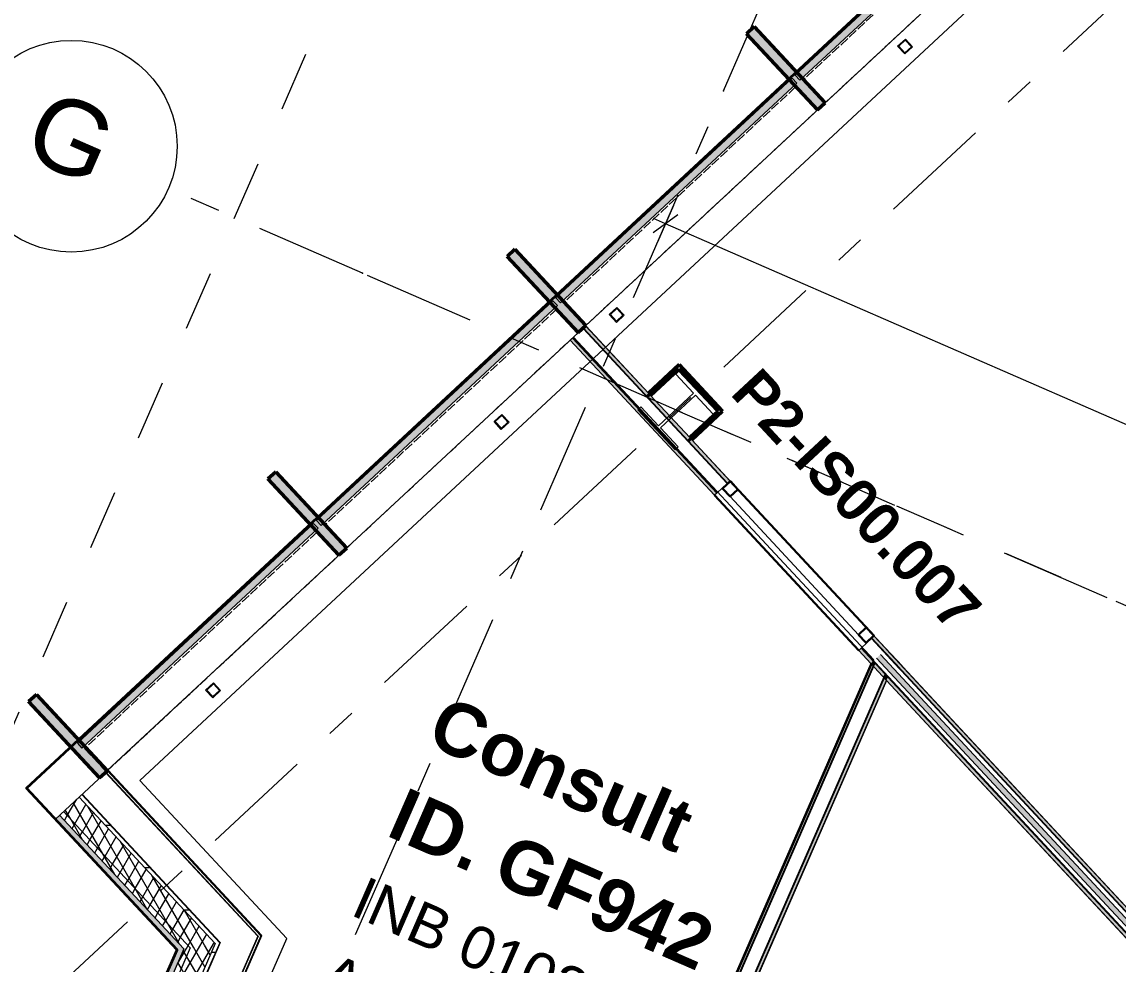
# Model space of a CAD drawing. Header units: millimetres. Extents: x -99530 to 90294, y -97212 to 56397.
# Drawn here: x -18259 to -13085, y -18056 to -13608 of the extents above; entities that cross this region are included whole.
import ezdxf
from ezdxf.enums import TextEntityAlignment as Align

# ---------------------------------------------------------------- set-up
doc = ezdxf.new("R2010")
doc.units = ezdxf.units.MM
doc.header["$MEASUREMENT"] = 0
for name, pattern in [('Dashed', [564.444447, 282.222223, -282.222223]), ('Double Dashed', [1093.611073, 529.166651, -211.666656, 141.111112, -211.666656]), ('Hidden Line', [55, 45, -10])]:
    doc.linetypes.add(name, pattern=pattern)
for name, color, linetype in [('A-25-M_Wall_Int', 7, 'Continuous'), ('A-95-MC_Marker_Section_P2.Marker', 7, 'Continuous'), ('COLUMN.IFC Import', 7, 'Continuous'), ('New_A-05-M_Gross_Int_Pooled_Spaces', 7, 'Continuous'), ('New_A-15-MG_Structural_Grid_Phase_2', 7, 'Continuous'), ('New_A-20-M_Floor_Slab', 7, 'Continuous'), ('New_A-20-M_Hard_Landscape', 7, 'Continuous'), ('New_A-25-M_Curtain_Wall', 7, 'Continuous'), ('New_A-25-M_Wall_Ext', 7, 'Continuous'), ('New_A-25-M_Wall_Int', 7, 'Continuous'), ('New_A-35-M_FFE-Zone', 7, 'Continuous'), ('New_A-95-D_Dim_Grid.Dim', 7, 'Continuous'), ('New_ArchiCAD Doors', 7, 'Continuous'), ('New_ArchiCAD Window Markers', 7, 'Continuous'), ('New_ArchiCAD Windows', 7, 'Continuous')]:
    doc.layers.add(name, color=color, linetype=linetype)
for name, color, linetype, lineweight, true_color in [('A-25-M_Wall_Int_Pen_No__107', 7, 'Continuous', 15, 0xa6a6a6), ('A-25-M_Wall_Int_Pen_No__27', 7, 'Continuous', 50, 0x2a2a2a), ('New_A-05-M_Gross_Int_Pooled_Spaces_Pen_No__74', 7, 'Continuous', 20, 0x606060), ('New_A-15-MG_Structural_Grid_Phase_2_Pen_No__222', 7, 'Continuous', 13, 0x65af33), ('New_A-20-M_Hard_Landscape_Pen_No__53', 7, 'Continuous', 35, 0x444444), ('New_A-25-M_Curtain_Wall_Pen_No__144', 7, 'Continuous', 0, 0xc8c8c8), ('New_A-25-M_Curtain_Wall_Pen_No__165', 7, 'Continuous', 0, 0x006060), ('New_A-25-M_Curtain_Wall_Pen_No__27', 7, 'Continuous', 50, 0x2a2a2a), ('New_A-25-M_Wall_Ext_Pen_No__107', 7, 'Continuous', 15, 0xa6a6a6), ('New_A-25-M_Wall_Int_Pen_No__107', 7, 'Continuous', 15, 0xa6a6a6), ('New_A-35-M_FFE-Zone_Pen_No__74', 7, 'Continuous', 20, 0x606060), ('New_A-95-P_Drawing_Pen_No__241', 7, 'Continuous', 13, 0xc30c20), ('New_ArchiCAD Windows_Pen_No__23', 7, 'Continuous', 30, 0x2a2a2a), ('New_ArchiCAD Windows_Pen_No__43', 7, 'Continuous', 30, 0x444444)]:
    doc.layers.add(name, color=color, linetype=linetype, lineweight=lineweight, true_color=true_color)
for name, color, linetype, lineweight in [('A-95-MC_Marker_Section_P2.Marker_Pen_No__1', 7, 'Continuous', 13), ('COLUMN.IFC Import_Pen_No__2', 8, 'Continuous', 15), ('New_A-20-M_Floor_Slab_Pen_No__89', 8, 'Continuous', 20), ('New_A-25-M_Curtain_Wall_Pen_No__1', 7, 'Continuous', 13), ('New_A-25-M_Curtain_Wall_Pen_No__87', 8, 'Continuous', 20), ('New_A-25-M_Wall_Ext_Pen_No__1', 7, 'Continuous', 13), ('New_A-25-M_Wall_Int_Pen_No__1', 7, 'Continuous', 13), ('New_A-95-D_Dim_Grid.Dim_Pen_No__4', 7, 'Continuous', 20), ('New_ArchiCAD Doors_Pen_No__1', 7, 'Continuous', 13), ('New_ArchiCAD Window Markers_Pen_No__7', 7, 'Continuous', 35), ('New_ArchiCAD Windows_Pen_No__1', 7, 'Continuous', 13), ('New_ArchiCAD Windows_Pen_No__83', 8, 'Continuous', 20), ('New_ArchiCAD Zone Stamps_Pen_No__9', 7, 'Continuous', 13)]:
    doc.layers.add(name, color=color, linetype=linetype, lineweight=lineweight)
doc.styles.add('GENERATED_STYLE_1', font='')
doc.styles.add('GENERATED_STYLE_3', font='')
doc.styles.add('GENERATED_STYLE_4', font='')
doc.styles.get('GENERATED_STYLE_1').set_extended_font_data('Arial', bold=True)
doc.styles.get('GENERATED_STYLE_3').set_extended_font_data('Arial')
doc.styles.get('GENERATED_STYLE_4').set_extended_font_data('Swis721 BT')
doc.dimstyles.new('GENERATED_STYLE__2', dxfattribs={"dimtxt": 300, "dimasz": 95, "dimexe": 0.18, "dimexo": 0, "dimgap": 0.09, "dimtad": 1, "dimdec": 0, "dimzin": 0, "dimdsep": 46, "dimtxsty": 'GENERATED_STYLE_4', "dimblk": 'ARROWHEAD_2', "dimblk1": 'ARROWHEAD_2', "dimblk2": 'ARROWHEAD_2', "dimcen": 0.09, "dimclrd": 7, "dimclre": 7, "dimclrt": 7, "dimadec": 0, "dimazin": 0, "dimtfac": 1, "dimtdec": 4, "dimtmove": 0, "dimatfit": 3, "dimfxl": 1, "dimtolj": 1, "dimtzin": 0, "dimarcsym": 0})
pattern_1 = [(60, (0, 0), (-43.30127, 25), []), (120, (0, 0), (43.30127, 25), [])]
pattern_2 = [(0, (0, 0), (0, 200), [])]

# ---------------------------------------------------------------- blocks, each defined once
blk = doc.blocks.new('Consult_INB 0102_37_1', base_point=(-15993.1, -18097.6))
at = {"layer": 'New_A-35-M_FFE-Zone_Pen_No__74', "linetype": 'Continuous'}
for p, q in [((-15655.5, -15096.4), (-17856.4, -17142.7)), ((-14238.5, -16620.4), (-15655.5, -15096.4)), ((-15360.5, -19193.6), (-14238.5, -16620.4)), ((-17856.4, -17142.7), (-17132, -17923.6)), ((-17132, -17923.6), (-17314.3, -18341.7)), ((-17314.3, -18341.7), (-15360.5, -19193.6))]:
    blk.add_line(p, q, dxfattribs=at)
at = {"layer": 'New_ArchiCAD Zone Stamps_Pen_No__9'}
for tag, height, style, p in [('ROOM_NAME', 250, 'GENERATED_STYLE_1', (-16258.7, -16785.3)), ('zoneNameLine2', 250, 'GENERATED_STYLE_1', (-16447.1, -17217.5)), ('ROOM_NUMBER', 200, 'GENERATED_STYLE_3', (-16635.5, -17638.2)), ('measuredAreaCode', 200, 'GENERATED_STYLE_3', (-16792.6, -17998.3)), ('DUMMY_649', 200, 'GENERATED_STYLE_3', (-16485.2, -18132.3)), ('DUMMY_650', 200, 'GENERATED_STYLE_3', (-16135.6, -18284.7)), ('DUMMY_651', 133.3, 'GENERATED_STYLE_3', (-15856.4, -18391.3))]:
    blk.add_attdef(tag, text='', height=height, rotation=336.4404, dxfattribs=dict(at, style=style)).set_placement(p, align=Align.TOP_LEFT)
blk = doc.blocks.new('Pooled School Office_INB 0103_38_1', base_point=(-10644.5, -16459))
at = {"layer": 'New_A-05-M_Gross_Int_Pooled_Spaces_Pen_No__74', "linetype": 'Continuous'}
for p, q in [((-11124.1, -10877.2), (-15598.3, -15042.3)), ((-15598.3, -15042.3), (-15302, -15360.9)), ((-15302, -15360.9), (-15157.1, -15226)), ((-15157.1, -15226), (-14952, -15446.4)), ((-14952, -15446.4), (-15097.1, -15581.3)), ((-15097.1, -15581.3), (-14141.4, -16609.3)), ((-14141.4, -16609.3), (-12616.6, -18249.2)), ((-14178.2, -16717.5), (-15358.3, -19423.1)), ((-12689.6, -18317.2), (-14178.2, -16717.5))]:
    blk.add_line(p, q, dxfattribs=at)
at = {"layer": 'New_ArchiCAD Zone Stamps_Pen_No__9'}
for tag, height, style, p in [('ROOM_NAME', 250, 'GENERATED_STYLE_1', (-11765.5, -14773.7)), ('zoneNameLine2', 250, 'GENERATED_STYLE_1', (-11954, -15205.8)), ('ROOM_NUMBER', 200, 'GENERATED_STYLE_3', (-12142.4, -15626.6)), ('measuredAreaCode', 200, 'GENERATED_STYLE_3', (-12299.4, -15986.7)), ('DUMMY_649', 200, 'GENERATED_STYLE_3', (-11992, -16120.7)), ('DUMMY_650', 200, 'GENERATED_STYLE_3', (-11502.7, -16334.1)), ('DUMMY_651', 133.3, 'GENERATED_STYLE_3', (-11223.4, -16440.6))]:
    blk.add_attdef(tag, text='', height=height, rotation=336.4404, dxfattribs=dict(at, style=style)).set_placement(p, align=Align.TOP_LEFT)
blk = doc.blocks.new('Mesh_16_1', base_point=(-51572.4, -58963.6))
at = {"layer": 'New_A-20-M_Hard_Landscape_Pen_No__53', "linetype": 'Continuous', "flags": 128}
blk.add_lwpolyline([(-51572.4, -58963.6), (-45265.6, -58639.2, -0.034108), (-45057.8, -52905.3, -0.178607), (-35070.6, -32917.1), (-26069.7, -24531.6), (-21312.9, -26583.1), (-17526.8, -17988.7), (-18237.4, -17225), (-11233, -10707), (-10987.3, -10971), (402.2, -373.3), (-97.6, -155.4), (17121.8, 15868.6), (10987.7, 18539.3), (-39258.7, -28204.1, 0.179729), (-51322.3, -52208.8, 0.048754)], format="xyb", close=True, dxfattribs=at)
blk = doc.blocks.new('Slab_56_1', base_point=(-44734.1, -52924.7))
at = {"layer": 'New_A-20-M_Floor_Slab_Pen_No__89', "linetype": 'Continuous', "flags": 128}
blk.add_lwpolyline([(-44734.1, -52924.7), (-44734.3, -52924.7, -0.179811), (-34721.5, -33027.7), (-34721.9, -33027.2), (-25959.6, -24873.2), (-20981.6, -27043.9), (-17009.6, -17934.7), (-17703.3, -17189.1), (-11222.9, -11158.5), (-10852.6, -11556.4), (-2918.7, -4173.2), (921.4, -599.8), (3259.5, -1619.3), (2636.4, -2195.9), (2144.4, -3324.3), (-4596.3, -18782.9), (-10337.1, -31948.3), (-13252, -30677.2), (-20095.3, -46371.2, -0.415568), (-30017.2, -50195.9), (-38342, -69287.7, -0.234037), (-41521.4, -64901.1, -0.022084), (-42146.9, -60901.4), (-44895.7, -59706.6, -0.043731)], format="xyb", close=True, dxfattribs=at)
blk = doc.blocks.new('Curtain Wall_19_1')
at = {"layer": 'New_A-25-M_Curtain_Wall_Pen_No__144', "linetype": 'Continuous'}
for points in [[(-14839, -13663.7), (-14503.9, -14023.8), (-14467.3, -13989.8), (-14802.4, -13629.6)], [(-15968.6, -14714.8), (-15633.4, -15075), (-15596.8, -15040.9), (-15932, -14680.7)], [(-17098.2, -15766), (-16763, -16126.1), (-16726.4, -16092.1), (-17061.6, -15731.9)], [(-18227.7, -16817.1), (-17892.6, -17177.3), (-17856, -17143.2), (-18191.1, -16783.1)]]:
    blk.add_hatch(color=256, dxfattribs=at).paths.add_polyline_path(points)
at = {"layer": 'New_A-25-M_Curtain_Wall_Pen_No__165', "linetype": 'Continuous', "lineweight": 0, "true_color": 0x001818}
for points in [[(-13494.1, -12821.9), (-14609, -13859.4), (-14587.2, -13882.9), (-13472.3, -12845.3)], [(-14623.7, -13873.1), (-15738.6, -14910.6), (-15716.8, -14934), (-14601.9, -13896.5)], [(-15753.2, -14924.2), (-16868.2, -15961.7), (-16846.4, -15985.2), (-15731.4, -14947.6)], [(-16882.8, -15975.4), (-17997.7, -17012.9), (-17975.9, -17036.3), (-16861, -15998.8)]]:
    blk.add_hatch(color=168, dxfattribs=at).paths.add_polyline_path(points)
at = {"layer": 'New_A-25-M_Curtain_Wall_Pen_No__1', "linetype": 'Continuous'}
for p, q in [((-13494.1, -12821.9), (-14609, -13859.4)), ((-14587.2, -13882.9), (-13472.3, -12845.3)), ((-14609, -13859.4), (-14587.2, -13882.9)), ((-14623.7, -13873.1), (-15738.6, -14910.6)), ((-15716.8, -14934), (-14601.9, -13896.5)), ((-14601.9, -13896.5), (-14623.7, -13873.1)), ((-15753.2, -14924.2), (-16868.2, -15961.7)), ((-16846.4, -15985.2), (-15731.4, -14947.6)), ((-15731.4, -14947.6), (-15753.2, -14924.2)), ((-15738.6, -14910.6), (-15716.8, -14934)), ((-16882.8, -15975.4), (-17997.7, -17012.9)), ((-16861, -15998.8), (-16882.8, -15975.4)), ((-16868.2, -15961.7), (-16846.4, -15985.2)), ((-17975.9, -17036.3), (-16861, -15998.8)), ((-17997.7, -17012.9), (-17975.9, -17036.3))]:
    blk.add_line(p, q, dxfattribs=at)
at = {"layer": 'New_A-25-M_Curtain_Wall_Pen_No__27', "linetype": 'Continuous'}
for p, q in [((-14802.4, -13629.6), (-14839, -13663.7)), ((-14467.3, -13989.8), (-14802.4, -13629.6)), ((-14839, -13663.7), (-14503.9, -14023.8)), ((-14503.9, -14023.8), (-14467.3, -13989.8)), ((-15932, -14680.7), (-15968.6, -14714.8)), ((-15596.8, -15040.9), (-15932, -14680.7)), ((-15968.6, -14714.8), (-15633.4, -15075)), ((-15633.4, -15075), (-15596.8, -15040.9)), ((-17061.6, -15731.9), (-17098.2, -15766)), ((-17098.2, -15766), (-16763, -16126.1)), ((-16726.4, -16092.1), (-17061.6, -15731.9)), ((-16763, -16126.1), (-16726.4, -16092.1)), ((-18191.1, -16783.1), (-18227.7, -16817.1)), ((-17856, -17143.2), (-18191.1, -16783.1)), ((-18227.7, -16817.1), (-17892.6, -17177.3)), ((-17892.6, -17177.3), (-17856, -17143.2))]:
    blk.add_line(p, q, dxfattribs=at)
blk = doc.blocks.new('Wall_129_1', base_point=(-17526.2, -17989.4))
at = {"layer": 'New_A-25-M_Wall_Ext_Pen_No__107', "linetype": 'Continuous', "lineweight": 0, "true_color": 0x535353}
for points in [[(-17865.5, -17152.1), (-17146.6, -17924.6), (-17144.3, -17924.2), (-17864, -17150.7)], [(-17976.8, -17255.6), (-17325.8, -17955.2), (-17323.4, -17954.8), (-17975.3, -17254.3)]]:
    blk.add_hatch(color=251, dxfattribs=at).paths.add_polyline_path(points)
at = {"layer": 'New_A-25-M_Wall_Ext_Pen_No__107', "linetype": 'Continuous'}
h = blk.add_hatch(dxfattribs=at)
h.set_pattern_fill('Plaster_0001', color=256, style=0, pattern_type=2)
h.set_pattern_definition([(312.9404, (0, 0), (126.797, 117.9938), [0, -100]), (312.9404, (97.46, 22.4), (126.797, 117.9938), [0, -100])])
h.paths.add_polyline_path([(-17864, -17150.7), (-17144.3, -17924.2), (-17126.6, -17921.1), (-17853, -17140.5)])
h = blk.add_hatch(dxfattribs=at)
h.set_pattern_fill('Batt_Insulation_0001', color=256, style=0, pattern_type=2)
h.set_pattern_definition(pattern_1)
h.paths.add_polyline_path([(-18063.1, -17336), (-17464.9, -17978.9), (-17347, -17958.8), (-17989.9, -17267.9)])
h = blk.add_hatch(dxfattribs=at)
h.set_pattern_fill('Plywood_0001', color=256, style=0, pattern_type=2)
h.set_pattern_definition(pattern_2)
h.paths.add_polyline_path([(-17989.9, -17267.9), (-17347, -17958.8), (-17325.8, -17955.2), (-17976.8, -17255.6)])
blk.add_hatch(color=256, dxfattribs=at).paths.add_polyline_path([(-18101.2, -17371.4), (-17526.2, -17989.4), (-17494.4, -17983.9), (-18081.4, -17353)])
h = blk.add_hatch(dxfattribs=at)
h.set_pattern_fill('Batt_Insulation_0001', color=256, style=0, pattern_type=2)
h.set_pattern_definition(pattern_1)
h.paths.add_polyline_path([(-18081.4, -17353), (-17494.4, -17983.9), (-17464.9, -17978.9), (-18063.1, -17336)])
at = {"layer": 'New_A-25-M_Wall_Ext_Pen_No__1', "linetype": 'Continuous'}
for p, q in [((-17865.5, -17152.1), (-17146.6, -17924.6)), ((-17864, -17150.7), (-17144.3, -17924.2)), ((-17989.9, -17267.9), (-17347, -17958.8)), ((-17976.8, -17255.6), (-17325.8, -17955.2)), ((-17975.3, -17254.3), (-17323.4, -17954.8)), ((-18081.4, -17353), (-17494.4, -17983.9)), ((-18063.1, -17336), (-17464.9, -17978.9))]:
    blk.add_line(p, q, dxfattribs=at)
at = {"layer": 'New_A-25-M_Wall_Ext_Pen_No__1', "linetype": 'Continuous', "flags": 128}
for points in [[(-17853, -17140.5), (-18101.2, -17371.4)], [(-17126.6, -17921.1), (-17853, -17140.5)], [(-18101.2, -17371.4), (-17526.2, -17989.4)]]:
    blk.add_lwpolyline(points, dxfattribs=at)
blk = doc.blocks.new('Wall_237_1', base_point=(-13373.5, -12971.9))
at = {"layer": 'New_A-25-M_Curtain_Wall_Pen_No__87', "linetype": 'Hidden Line', "flags": 128}
for points in [[(-13475.6, -12862.1), (-14569.5, -13880)], [(-13373.5, -12971.9), (-13475.6, -12862.1)], [(-14467.3, -13989.8), (-13373.5, -12971.9)], [(-14569.5, -13880), (-14467.3, -13989.8)]]:
    blk.add_lwpolyline(points, dxfattribs=at)
blk = doc.blocks.new('Wall_238_1', base_point=(-14504.8, -14024.7))
at = {"layer": 'New_A-25-M_Curtain_Wall_Pen_No__87', "linetype": 'Hidden Line', "flags": 128}
for points in [[(-14607, -13914.9), (-15696.1, -14928.4)], [(-14504.8, -14024.7), (-14607, -13914.9)], [(-15594, -15038.3), (-14504.8, -14024.7)], [(-15696.1, -14928.4), (-15594, -15038.3)]]:
    blk.add_lwpolyline(points, dxfattribs=at)
blk = doc.blocks.new('Wall_239_1', base_point=(-15630.6, -15072.3))
at = {"layer": 'New_A-25-M_Curtain_Wall_Pen_No__87', "linetype": 'Hidden Line', "flags": 128}
for points in [[(-15732.7, -14962.5), (-16828.6, -15982.3)], [(-15630.6, -15072.3), (-15732.7, -14962.5)], [(-16726.4, -16092.1), (-15630.6, -15072.3)], [(-16828.6, -15982.3), (-16726.4, -16092.1)]]:
    blk.add_lwpolyline(points, dxfattribs=at)
blk = doc.blocks.new('Wall_240_1', base_point=(-16763, -16126.2))
at = {"layer": 'New_A-25-M_Curtain_Wall_Pen_No__87', "linetype": 'Hidden Line', "flags": 128}
for points in [[(-16865.2, -16016.3), (-17963.3, -17038.2)], [(-16763, -16126.2), (-16865.2, -16016.3)], [(-17861.1, -17148), (-16763, -16126.2)], [(-17963.3, -17038.2), (-17861.1, -17148)]]:
    blk.add_lwpolyline(points, dxfattribs=at)
blk = doc.blocks.new('Wall_241_1', base_point=(-17526.2, -17989.4))
at = {"layer": 'New_A-25-M_Wall_Ext_Pen_No__107', "linetype": 'Continuous'}
h = blk.add_hatch(dxfattribs=at)
h.set_pattern_fill('Plywood_0001', color=256, style=0, pattern_type=2)
h.set_pattern_definition(pattern_2)
h.paths.add_polyline_path([(-17347, -17958.8), (-17829.6, -19065.5), (-17813.1, -19072.7), (-17325.8, -17955.2)])
at = {"layer": 'New_A-25-M_Wall_Ext_Pen_No__107', "linetype": 'Continuous', "lineweight": 0, "true_color": 0x535353}
for points in [[(-17325.8, -17955.2), (-17813.1, -19072.7), (-17811.3, -19073.5), (-17323.4, -17954.8)], [(-17357.2, -18412.4), (-17144.3, -17924.2), (-17146.6, -17924.6), (-17359, -18411.6)]]:
    blk.add_hatch(color=251, dxfattribs=at).paths.add_polyline_path(points)
at = {"layer": 'New_A-25-M_Wall_Ext_Pen_No__107', "linetype": 'Continuous'}
h = blk.add_hatch(dxfattribs=at)
h.set_pattern_fill('Plaster_0001', color=256, style=0, pattern_type=2)
h.set_pattern_definition([(246.4404, (0, 0), (-158.7675, 69.2305), [0, -100]), (246.4404, (59.4, -80.45), (-158.7675, 69.2305), [0, -100])])
h.paths.add_polyline_path([(-17310.7, -18343.3), (-17126.6, -17921.1), (-17144.3, -17924.2), (-17324.4, -18337.3)])
blk.add_hatch(color=256, dxfattribs=at).paths.add_polyline_path([(-17526.2, -17989.4), (-17968.9, -19004.7), (-17944.2, -19015.5), (-17494.4, -17983.9)])
h = blk.add_hatch(dxfattribs=at)
h.set_pattern_fill('Batt_Insulation_0001', color=256, style=0, pattern_type=2)
h.set_pattern_definition(pattern_1)
h.paths.add_polyline_path([(-17494.4, -17983.9), (-17944.2, -19015.5), (-17921.3, -19025.5), (-17464.9, -17978.9)])
h = blk.add_hatch(dxfattribs=at)
h.set_pattern_fill('Batt_Insulation_0001', color=256, style=0, pattern_type=2)
h.set_pattern_definition(pattern_1)
h.paths.add_polyline_path([(-17464.9, -17978.9), (-17921.3, -19025.5), (-17829.6, -19065.5), (-17347, -17958.8)])
at = {"layer": 'New_A-25-M_Wall_Ext_Pen_No__1', "linetype": 'Continuous'}
for p, q in [((-17325.8, -17955.2), (-17813.1, -19072.7)), ((-17323.4, -17954.8), (-17811.3, -19073.5)), ((-17146.6, -17924.6), (-17359, -18411.6)), ((-17144.3, -17924.2), (-17324.4, -18337.3)), ((-17494.4, -17983.9), (-17944.2, -19015.5)), ((-17464.9, -17978.9), (-17921.3, -19025.5)), ((-17347, -17958.8), (-17829.6, -19065.5))]:
    blk.add_line(p, q, dxfattribs=at)
at = {"layer": 'New_A-25-M_Wall_Ext_Pen_No__1', "linetype": 'Continuous', "flags": 128}
for points in [[(-17310.7, -18343.3), (-17126.6, -17921.1)], [(-17526.2, -17989.4), (-17968.9, -19004.7)]]:
    blk.add_lwpolyline(points, dxfattribs=at)
blk = doc.blocks.new('*X817')
at = {"layer": 'New_A-25-M_Wall_Int_Pen_No__107', "linetype": 'Continuous'}
blk.add_hatch(color=256, dxfattribs=at).paths.add_polyline_path([(-11766.7, -19219.1), (-11827.3, -19154), (-11845.6, -19171), (-11802.1, -19217.8)])
blk = doc.blocks.new('*X818')
at = {"layer": 'New_A-25-M_Wall_Int_Pen_No__107', "linetype": 'Continuous'}
blk.add_hatch(color=256, dxfattribs=at).paths.add_polyline_path([(-12644.4, -18275.1), (-14206.9, -16594.5), (-14225.3, -16611.6), (-12662.7, -18292.1)])
blk = doc.blocks.new('Simple Door Opening_21')
at = {"layer": 'New_ArchiCAD Doors_Pen_No__1', "linetype": 'Continuous'}
for p, q in [((-600, 100), (-600, 85)), ((-600, 85), (-600, 82)), ((-600, 82), (-600, 62)), ((-600, 62), (-600, 37)), ((600, 100), (600, 85)), ((600, 85), (600, 82)), ((600, 82), (600, 62)), ((600, 62), (600, 37)), ((-600, 37), (-600, 18)), ((-600, 18), (-600, 15)), ((-600, 15), (-600, 0)), ((600, 37), (600, 18)), ((600, 18), (600, 15)), ((600, 15), (600, 0))]:
    blk.add_line(p, q, dxfattribs=at)
blk = doc.blocks.new('Wall_258_1', base_point=(-11786.3, -19289.1))
at = {"layer": 'New_A-25-M_Wall_Int_Pen_No__107', "linetype": 'Continuous', "lineweight": 0, "true_color": 0x535353}
for points in [[(-12627.6, -18259.5), (-14190.1, -16578.9), (-14192.3, -16580.9), (-12629.8, -18261.5)], [(-14233.4, -16630.7), (-14239.2, -16624.5), (-14241.4, -16626.5), (-14234.7, -16633.7)], [(-14241.2, -16648.7), (-14239, -16651.1), (-14232.4, -16636.1), (-14234.7, -16633.7)], [(-14234.7, -16633.7), (-14232.4, -16636.1), (-14231.1, -16633.1), (-14233.4, -16630.7)], [(-14232.4, -16636.1), (-12678.8, -18307.1), (-12676.6, -18305.1), (-14231.1, -16633.1)], [(-14191.5, -16702.2), (-14189.2, -16704.6), (-14182.7, -16689.6), (-14184.9, -16687.3)], [(-11736.3, -19218.1), (-11810.5, -19138.3), (-11812.7, -19140.3), (-11738.5, -19220.2)], [(-11831, -19214.6), (-11859.5, -19183.9), (-11861.7, -19186), (-11833.2, -19216.7)], [(-11831, -19214.6), (-11833.2, -19216.7), (-11828.9, -19216.8)], [(-11736.3, -19218.1), (-11738.5, -19220.2), (-11734.2, -19220.3)]]:
    blk.add_hatch(color=251, dxfattribs=at).paths.add_polyline_path(points)
at = {"layer": 'New_A-25-M_Wall_Int_Pen_No__107', "linetype": 'Continuous'}
for points in [[(-12616.6, -18249.2), (-14179.1, -16568.7), (-14190.1, -16578.9), (-12627.6, -18259.5)], [(-14252.3, -16636.8), (-14241.2, -16648.7), (-14234.7, -16633.7), (-14241.4, -16626.5)], [(-14189.2, -16704.6), (-14178.1, -16716.6), (-14171.5, -16701.6), (-14182.7, -16689.6)], [(-14178.1, -16716.6), (-12689.8, -18317.3), (-12678.8, -18307.1), (-14171.5, -16701.6)], [(-11723.2, -19210.1), (-11799.5, -19128.1), (-11810.5, -19138.3), (-11734.2, -19220.3)], [(-11861.7, -19186), (-11872.7, -19196.2), (-11854.4, -19215.9), (-11843.4, -19205.7)], [(-11854.4, -19215.9), (-11833.2, -19216.7), (-11843.4, -19205.7)], [(-11723.2, -19210.1), (-11734.2, -19220.3), (-11713, -19221.1)]]:
    blk.add_hatch(color=256, dxfattribs=at).paths.add_polyline_path(points)
at = {"layer": 'New_A-25-M_Wall_Int_Pen_No__1', "linetype": 'Continuous'}
for p, q in [((-12644.4, -18275.1), (-14206.9, -16594.5)), ((-12629.8, -18261.5), (-14192.3, -16580.9)), ((-12627.6, -18259.5), (-14190.1, -16578.9)), ((-14234.7, -16633.7), (-14241.4, -16626.5)), ((-14234.7, -16633.7), (-14241.2, -16648.7)), ((-14233.4, -16630.7), (-14239.2, -16624.5)), ((-14239, -16651.1), (-14232.4, -16636.1)), ((-14231.1, -16633.1), (-14233.4, -16630.7)), ((-14184.9, -16687.3), (-14232.4, -16636.1)), ((-12676.6, -18305.1), (-14231.1, -16633.1)), ((-12662.7, -18292.1), (-14225.3, -16611.6)), ((-14191.5, -16702.2), (-14184.9, -16687.3)), ((-14189.2, -16704.6), (-14182.7, -16689.6)), ((-14171.5, -16701.6), (-14182.7, -16689.6)), ((-12678.8, -18307.1), (-14171.5, -16701.6)), ((-11738.5, -19220.2), (-11812.7, -19140.3)), ((-11736.3, -19218.1), (-11810.5, -19138.3)), ((-11843.4, -19205.7), (-11861.7, -19186)), ((-11831, -19214.6), (-11859.5, -19183.9)), ((-11815, -19203.9), (-11845.6, -19171)), ((-11766.7, -19219.1), (-11827.3, -19154)), ((-11833.2, -19216.7), (-11843.4, -19205.7)), ((-11828.9, -19216.8), (-11831, -19214.6)), ((-11802.1, -19217.8), (-11815, -19203.9)), ((-11734.2, -19220.3), (-11736.3, -19218.1))]:
    blk.add_line(p, q, dxfattribs=at)
at = {"layer": 'New_A-25-M_Wall_Int_Pen_No__1', "linetype": 'Continuous', "flags": 128}
for points in [[(-12616.6, -18249.2), (-14179.1, -16568.7)], [(-14178.1, -16716.6), (-12689.8, -18317.3)], [(-11723.2, -19210.1), (-11799.5, -19128.1)], [(-11872.7, -19196.2), (-11854.4, -19215.9)], [(-11713, -19221.1), (-11723.2, -19210.1)]]:
    blk.add_lwpolyline(points, dxfattribs=at)
at = {"layer": 'New_A-25-M_Wall_Int', "color": 250, "lineweight": 50, "true_color": 0x2a2a2a}
for name in ['*X818', '*X817']:
    blk.add_blockref(name, (0, 0), dxfattribs=at)
at = {"layer": 'New_ArchiCAD Doors', "color": 251, "linetype": 'Continuous', "lineweight": 20, "true_color": 0x606060, "zscale": 1000, "rotation": 312.9151525063467}
blk.add_blockref('Simple Door Opening_21', (-12281.3, -18756.7), dxfattribs=at)
blk = doc.blocks.new('Horizontal Multi-Sash Window 19')
at = {"layer": 'New_ArchiCAD Windows_Pen_No__1', "linetype": 'Continuous'}
for p, q in [((-500, -32), (-500, 0)), ((500, -32), (500, 0)), ((-500, -35), (-500, -32)), ((-500, -50), (-500, -35)), ((500, -35), (500, -32)), ((500, -50), (500, -35))]:
    blk.add_line(p, q, dxfattribs=at)
at = {"layer": 'New_ArchiCAD Windows_Pen_No__23', "linetype": 'Continuous'}
for p, q in [((-500, 50), (500, 50)), ((-500, -50), (500, -50))]:
    blk.add_line(p, q, dxfattribs=at)
at = {"layer": 'New_ArchiCAD Windows_Pen_No__43', "linetype": 'Continuous'}
for p, q in [((-500, 0), (-495, 0)), ((-495, 0), (-445, 0)), ((-445, 0), (-445, -50)), ((445, -50), (445, 0)), ((445, 0), (495, 0)), ((495, 0), (500, 0)), ((-495, -50), (-500, -50)), ((-445, -50), (-495, -50)), ((495, -50), (445, -50)), ((500, -50), (495, -50))]:
    blk.add_line(p, q, dxfattribs=at)
at = {"layer": 'New_ArchiCAD Windows_Pen_No__83', "linetype": 'Continuous'}
for p, q in [((-495, -50), (-495, 0)), ((-445, 0), (445, 0)), ((495, -50), (495, 0)), ((445, -50), (-445, -50))]:
    blk.add_line(p, q, dxfattribs=at)
blk = doc.blocks.new('W Marker 19')
at = {"layer": 'New_ArchiCAD Window Markers_Pen_No__7', "style": 'GENERATED_STYLE_1'}
blk.add_attdef('AC_WIDO_ID', text='', height=200, rotation=180, dxfattribs=at).set_placement((755.5, -207.1), align=Align.BOTTOM_LEFT)
blk = doc.blocks.new('Wall_304_1', base_point=(-14178.1, -16716.6))
at = {"layer": 'A-25-M_Wall_Int_Pen_No__107', "linetype": 'Continuous'}
for points in [[(-15313, -15371.1), (-15302.8, -15382.1), (-15291.8, -15371.9), (-15302, -15360.9)], [(-15118.3, -15580.6), (-15108.1, -15591.6), (-15097.1, -15581.3), (-15107.3, -15570.4)]]:
    blk.add_hatch(color=256, dxfattribs=at).paths.add_polyline_path(points)
at = {"layer": 'New_A-25-M_Wall_Int_Pen_No__107', "linetype": 'Continuous', "lineweight": 0, "true_color": 0x535353}
for points in [[(-15608.4, -15053.4), (-15610.6, -15055.5), (-14930.3, -15787.2), (-14928.1, -15785.1)], [(-15657.5, -15099), (-15659.7, -15101.1), (-14979.4, -15832.8), (-14977.2, -15830.7)], [(-14249.4, -16519.5), (-14118, -16660.8), (-14115.8, -16658.7), (-14247.2, -16517.5)], [(-14298.5, -16565.1), (-14167.1, -16706.4), (-14164.9, -16704.4), (-14296.3, -16563.1)]]:
    blk.add_hatch(color=251, dxfattribs=at).paths.add_polyline_path(points)
at = {"layer": 'New_A-25-M_Wall_Int_Pen_No__107', "linetype": 'Continuous'}
for points in [[(-15302, -15360.9), (-15597.4, -15043.2), (-15608.4, -15053.4), (-15313, -15371.1)], [(-15670.7, -15111.3), (-14990.4, -15843), (-14979.4, -15832.8), (-15659.7, -15101.1)], [(-15302.8, -15382.1), (-15118.3, -15580.6), (-15107.3, -15570.4), (-15291.8, -15371.9)], [(-15108.1, -15591.6), (-14928.1, -15785.1), (-14917.1, -15774.9), (-15097.1, -15581.3)], [(-14247.2, -16517.5), (-14115.8, -16658.7), (-14104.8, -16648.5), (-14236.2, -16507.3)], [(-14298.5, -16565.1), (-14309.4, -16575.4), (-14178.1, -16716.6), (-14167.1, -16706.4)]]:
    blk.add_hatch(color=256, dxfattribs=at).paths.add_polyline_path(points)
at = {"layer": 'New_A-25-M_Wall_Int_Pen_No__1', "linetype": 'Continuous'}
for p, q in [((-14930.3, -15787.2), (-15610.6, -15055.5)), ((-14928.1, -15785.1), (-15608.4, -15053.4)), ((-14979.4, -15832.8), (-15659.7, -15101.1)), ((-14977.2, -15830.7), (-15657.5, -15099)), ((-14917.1, -15774.9), (-14928.1, -15785.1)), ((-14979.4, -15832.8), (-14990.4, -15843)), ((-14977.2, -15830.7), (-14979.4, -15832.8)), ((-14953.7, -15808.9), (-14977.2, -15830.7)), ((-14930.3, -15787.2), (-14953.7, -15808.9)), ((-14928.1, -15785.1), (-14930.3, -15787.2)), ((-14272.8, -16541.3), (-14296.3, -16563.1)), ((-14249.4, -16519.5), (-14272.8, -16541.3)), ((-14247.2, -16517.5), (-14249.4, -16519.5)), ((-14118, -16660.8), (-14249.4, -16519.5)), ((-14236.2, -16507.3), (-14247.2, -16517.5)), ((-14115.8, -16658.7), (-14247.2, -16517.5)), ((-14298.5, -16565.1), (-14309.4, -16575.4)), ((-14296.3, -16563.1), (-14298.5, -16565.1)), ((-14167.1, -16706.4), (-14298.5, -16565.1)), ((-14164.9, -16704.4), (-14296.3, -16563.1))]:
    blk.add_line(p, q, dxfattribs=at)
at = {"layer": 'New_A-25-M_Wall_Int_Pen_No__1', "linetype": 'Continuous', "flags": 128}
for points in [[(-15597.4, -15043.2), (-15670.7, -15111.3)], [(-15302, -15360.9), (-15597.4, -15043.2)], [(-15670.7, -15111.3), (-14990.4, -15843)], [(-15107.3, -15570.4), (-15291.8, -15371.9)], [(-14917.1, -15774.9), (-15097.1, -15581.3)], [(-14104.8, -16648.5), (-14236.2, -16507.3)], [(-14309.4, -16575.4), (-14178.1, -16716.6)]]:
    blk.add_lwpolyline(points, dxfattribs=at)
at = {"layer": 'New_ArchiCAD Window Markers'}
ref = blk.add_blockref('W Marker 19', (-14649.9, -16209.2), dxfattribs=dict(at, rotation=132.9151525063468))
ref.add_attrib('AC_WIDO_ID', 'P2-IS00.007', dxfattribs={"layer": 'New_ArchiCAD Window Markers_Pen_No__7', "color": 7, "height": 200, "rotation": 312.9152, "style": 'GENERATED_STYLE_1'}).set_placement((-14965, -15405.4), align=Align.BOTTOM_LEFT)
at = {"layer": 'New_ArchiCAD Windows', "color": 251, "linetype": 'Continuous', "lineweight": 20, "true_color": 0x606060, "xscale": -1, "zscale": 1000, "rotation": 132.9151525063468}
blk.add_blockref('Horizontal Multi-Sash Window 19', (-14613.3, -16175.1), dxfattribs=at)
blk = doc.blocks.new('Wall_305_1', base_point=(-15274.5, -19231.1))
at = {"layer": 'New_A-25-M_Wall_Int_Pen_No__107', "linetype": 'Continuous'}
for points in [[(-14252.3, -16636.8), (-15366.2, -19191.1), (-15352.4, -19197.1), (-14241.2, -16648.7)], [(-14189.2, -16704.6), (-15288.3, -19225.1), (-15274.5, -19231.1), (-14178.1, -16716.6)]]:
    blk.add_hatch(color=256, dxfattribs=at).paths.add_polyline_path(points)
at = {"layer": 'New_A-25-M_Wall_Int_Pen_No__107', "linetype": 'Continuous', "lineweight": 0, "true_color": 0x535353}
for points in [[(-14241.2, -16648.7), (-15352.4, -19197.1), (-15349.7, -19198.3), (-14239, -16651.1)], [(-14191.5, -16702.2), (-15291, -19223.9), (-15288.3, -19225.1), (-14189.2, -16704.6)]]:
    blk.add_hatch(color=251, dxfattribs=at).paths.add_polyline_path(points)
at = {"layer": 'New_A-25-M_Wall_Int_Pen_No__1', "linetype": 'Continuous'}
for p, q in [((-14241.2, -16648.7), (-15352.4, -19197.1)), ((-14239, -16651.1), (-15349.7, -19198.3)), ((-14191.5, -16702.2), (-15291, -19223.9)), ((-14189.2, -16704.6), (-15288.3, -19225.1))]:
    blk.add_line(p, q, dxfattribs=at)
at = {"layer": 'New_A-25-M_Wall_Int_Pen_No__1', "linetype": 'Continuous', "flags": 128}
for points in [[(-14252.3, -16636.8), (-15366.2, -19191.1)], [(-15274.5, -19231.1), (-14178.1, -16716.6)], [(-15331.4, -19206.3), (-15308.4, -19216.3)]]:
    blk.add_lwpolyline(points, dxfattribs=at)
blk = doc.blocks.new('Wall_387_1', base_point=(-15157.1, -15226))
at = {"layer": 'A-25-M_Wall_Int_Pen_No__107', "linetype": 'Continuous'}
blk.add_hatch(color=256, dxfattribs=at).paths.add_polyline_path([(-15157.1, -15226), (-15302, -15360.9), (-15291.8, -15371.9), (-15157.8, -15247.2)])
at = {"layer": 'A-25-M_Wall_Int_Pen_No__27', "linetype": 'Continuous', "flags": 128}
for points in [[(-15157.1, -15226), (-15302, -15360.9)], [(-15291.8, -15371.9), (-15157.8, -15247.2)]]:
    blk.add_lwpolyline(points, dxfattribs=at)
blk = doc.blocks.new('Wall_388_1', base_point=(-14952, -15446.4))
at = {"layer": 'A-25-M_Wall_Int_Pen_No__107', "linetype": 'Continuous'}
blk.add_hatch(color=256, dxfattribs=at).paths.add_polyline_path([(-14952, -15446.4), (-15157.1, -15226), (-15157.8, -15247.2), (-14973.2, -15445.6)])
at = {"layer": 'A-25-M_Wall_Int_Pen_No__27', "linetype": 'Continuous', "flags": 128}
for points in [[(-15157.8, -15247.2), (-14973.2, -15445.6)], [(-14952, -15446.4), (-15157.1, -15226)]]:
    blk.add_lwpolyline(points, dxfattribs=at)
blk = doc.blocks.new('Wall_389_1', base_point=(-15170.3, -15649.5))
at = {"layer": 'A-25-M_Wall_Int_Pen_No__107', "linetype": 'Continuous'}
blk.add_hatch(color=256, dxfattribs=at).paths.add_polyline_path([(-15097.1, -15581.3), (-14952, -15446.4), (-14973.2, -15445.6), (-15107.3, -15570.4)])
at = {"layer": 'A-25-M_Wall_Int_Pen_No__27', "linetype": 'Continuous', "flags": 128}
for points in [[(-14973.2, -15445.6), (-15107.3, -15570.4)], [(-15097.1, -15581.3), (-14952, -15446.4)]]:
    blk.add_lwpolyline(points, dxfattribs=at)
blk = doc.blocks.new('Standard grid marker_23')
at = {"layer": 'New_A-15-MG_Structural_Grid_Phase_2_Pen_No__222', "linetype": 'Double Dashed'}
blk.add_line((2642.7, 0), (48997.9, 0), dxfattribs=at)
at = {"layer": 'New_A-15-MG_Structural_Grid_Phase_2_Pen_No__222', "style": 'GENERATED_STYLE_4'}
blk.add_attdef('AC_MarkerText_1', text='', height=350, rotation=113.5, dxfattribs=at).set_placement((-500, -1294.1), align=Align.MIDDLE_CENTER)
blk = doc.blocks.new('Discrete Accessory 53')
at = {"layer": 'COLUMN.IFC Import_Pen_No__2', "linetype": 'Continuous'}
for p, q in [((-25, 25), (25, 25)), ((-25, -25), (-25, 25)), ((-21, 21), (-21, -21)), ((21, 21), (-21, 21)), ((21, -21), (21, 21)), ((25, 25), (25, -25)), ((25, -25), (-25, -25)), ((-21, -21), (21, -21))]:
    blk.add_line(p, q, dxfattribs=at)
blk = doc.blocks.new('Discrete Accessory 54')
at = {"layer": 'COLUMN.IFC Import_Pen_No__2', "linetype": 'Continuous'}
for p, q in [((-25, 25), (25, 25)), ((-25, -25), (-25, 25)), ((-21, 21), (-21, -21)), ((21, 21), (-21, 21)), ((21, -21), (21, 21)), ((25, 25), (25, -25)), ((25, -25), (-25, -25)), ((-21, -21), (21, -21))]:
    blk.add_line(p, q, dxfattribs=at)
blk = doc.blocks.new('Discrete Accessory 58')
at = {"layer": 'COLUMN.IFC Import_Pen_No__2', "linetype": 'Continuous'}
for p, q in [((-25, 25), (25, 25)), ((-25, -25), (-25, 25)), ((-21, 21), (-21, -21)), ((21, 21), (-21, 21)), ((21, -21), (21, 21)), ((25, 25), (25, -25)), ((25, -25), (-25, -25)), ((-21, -21), (21, -21))]:
    blk.add_line(p, q, dxfattribs=at)
blk = doc.blocks.new('Discrete Accessory 59')
at = {"layer": 'COLUMN.IFC Import_Pen_No__2', "linetype": 'Continuous'}
for p, q in [((-25, 25), (25, 25)), ((-25, -25), (-25, 25)), ((-21, 21), (-21, -21)), ((21, 21), (-21, 21)), ((21, -21), (21, 21)), ((25, 25), (25, -25)), ((25, -25), (-25, -25)), ((-21, -21), (21, -21))]:
    blk.add_line(p, q, dxfattribs=at)
blk = doc.blocks.new('Column 179')
at = {"layer": 'COLUMN.IFC Import_Pen_No__2', "linetype": 'Continuous'}
for p, q in [((-129.4, 133.35), (129.4, 133.35)), ((-129.4, 112.85), (-129.4, 133.35)), ((-6.4, 112.85), (-129.4, 112.85)), ((-6.4, -112.85), (-6.4, 112.85)), ((6.4, 112.85), (6.4, -112.85)), ((129.4, 112.85), (6.4, 112.85)), ((129.4, 133.35), (129.4, 112.85)), ((-129.4, -112.85), (-6.4, -112.85)), ((-129.4, -133.35), (-129.4, -112.85)), ((129.4, -133.35), (-129.4, -133.35)), ((6.4, -112.85), (129.4, -112.85)), ((129.4, -112.85), (129.4, -133.35))]:
    blk.add_line(p, q, dxfattribs=at)
blk = doc.blocks.new('*D1807')
at = {"layer": 'New_A-95-D_Dim_Grid.Dim_Pen_No__4', "linetype": 'Continuous'}
for p, q in [((-19161.7, -13699.9), (-16228.8, -6973.8)), ((-19204.6, -13641.9), (-19118.9, -13758)), ((-21839.7, -19841.5), (-19161.7, -13699.9)), ((-19075.8, -13737.4), (-19247.7, -13662.5)), ((-21753.8, -19878.9), (-21925.7, -19804)), ((-21882.6, -19783.4), (-21796.9, -19899.5)), ((-23398.6, -23416.4), (-21839.7, -19841.5))]:
    blk.add_line(p, q, dxfattribs=at)
at = {"layer": 'New_A-95-D_Dim_Grid.Dim_Pen_No__4', "insert": (-20767.6, -17232.5), "char_height": 300, "attachment_point": 7, "rotation": 66.4404, "style": 'GENERATED_STYLE_4'}
blk.add_mtext('\\A1;{\\fSwis721 BT|b0|i0|c0|p34;6,700}', dxfattribs=at)
blk = doc.blocks.new('ARROWHEAD_2')
at = {"color": 0, "linetype": 'Continuous', "lineweight": 0}
for p, q in [((-0.378, -0.655), (0.378, 0.655)), ((0, 0), (-1, 0))]:
    blk.add_line(p, q, dxfattribs=at)
blk = doc.blocks.new('*D1808')
at = {"layer": 'New_A-95-D_Dim_Grid.Dim_Pen_No__4', "linetype": 'Continuous'}
for p, q in [((-16228.8, -6973.8), (-13164.5, 53.6)), ((-16271.7, -6915.8), (-16186, -7031.9)), ((-19161.7, -13699.9), (-16228.8, -6973.8)), ((-16142.9, -7011.3), (-16314.8, -6936.4)), ((-19204.6, -13641.9), (-19118.9, -13758))]:
    blk.add_line(p, q, dxfattribs=at)
at = {"layer": 'New_A-95-D_Dim_Grid.Dim_Pen_No__4', "insert": (-17962.1, -10798.7), "char_height": 300, "attachment_point": 7, "rotation": 66.4404, "style": 'GENERATED_STYLE_4'}
blk.add_mtext('\\A1;{\\fSwis721 BT|b0|i0|c0|p34;7,338}', dxfattribs=at)
blk = doc.blocks.new('Standard grid marker_39')
at = {"layer": 'New_A-15-MG_Structural_Grid_Phase_2_Pen_No__222', "linetype": 'Double Dashed'}
for p, q in [((1000, 0), (47486.2, 0)), ((47486.2, 0), (48486.2, 0))]:
    blk.add_line(p, q, dxfattribs=at)
at = {"layer": 'New_A-15-MG_Structural_Grid_Phase_2_Pen_No__222', "linetype": 'Continuous'}
blk.add_circle((48986.2, 0), 500, dxfattribs=at)
at = {"layer": 'New_A-15-MG_Structural_Grid_Phase_2_Pen_No__222', "linetype": 'Double Dashed'}
blk.add_point((47486.2, 0), dxfattribs=at)
blk.add_point((47486.2, 0), dxfattribs=at)
at = {"layer": 'New_A-15-MG_Structural_Grid_Phase_2_Pen_No__222', "style": 'GENERATED_STYLE_4'}
for tag, p in [('AC_MarkerText_1_0', (-500, 43.3)), ('AC_MarkerText_1_1', (48986.2, 43.3))]:
    blk.add_attdef(tag, text='', height=350, rotation=180, dxfattribs=at).set_placement(p, align=Align.MIDDLE_CENTER)
blk = doc.blocks.new('Standard grid marker_40')
at = {"layer": 'New_A-15-MG_Structural_Grid_Phase_2_Pen_No__222', "linetype": 'Double Dashed'}
for p, q in [((18746, 0), (39496.4, 0)), ((39496.4, 0), (58242.4, 0))]:
    blk.add_line(p, q, dxfattribs=at)
blk.add_point((39496.4, 0), dxfattribs=at)
blk.add_point((39496.4, 0), dxfattribs=at)
at = {"layer": 'New_A-15-MG_Structural_Grid_Phase_2_Pen_No__222', "style": 'GENERATED_STYLE_4'}
for tag, p in [('AC_MarkerText_1_0', (-500, 41.2)), ('AC_MarkerText_1_1', (58742.4, 41.2))]:
    blk.add_attdef(tag, text='', height=350, rotation=270, dxfattribs=at).set_placement(p, align=Align.MIDDLE_CENTER)
blk = doc.blocks.new('*D1927')
at = {"layer": 'New_A-95-D_Dim_Grid.Dim_Pen_No__4', "linetype": 'Continuous'}
for p, q in [((-15183.8, -14475.3), (-15258.8, -14647.1)), ((-15163.2, -14518.3), (-15279.4, -14604.1)), ((-15221.3, -14561.2), (-15277.3, -14536.8)), ((-3725.1, -19574.1), (-15221.3, -14561.2)), ((-3783.1, -19617), (-3667, -19531.3))]:
    blk.add_line(p, q, dxfattribs=at)
at = {"layer": 'New_A-95-D_Dim_Grid.Dim_Pen_No__4', "insert": (-10042.9, -16753.8), "char_height": 300, "attachment_point": 7, "rotation": 336.4404, "style": 'GENERATED_STYLE_4'}
blk.add_mtext('\\A1;{\\fSwis721 BT|b0|i0|c0|p34;12,542}', dxfattribs=at)
blk = doc.blocks.new('Cutting Plane_7_1', base_point=(-15692.4, -10945.9))
at = {"layer": 'A-95-MC_Marker_Section_P2.Marker_Pen_No__1', "linetype": 'Dashed'}
blk.add_line((-15792.3, -11175), (-22371.9, -26264.1), dxfattribs=at)

msp = doc.modelspace()

# ---------------------------------------------------------------- linework, layer by layer
at = {"layer": 'New_A-95-P_Drawing_Pen_No__241', "linetype": 'Dashed'}
msp.add_line((-15166.3, -15442.1), (26893.6, -33735.4), dxfattribs=at)

# ---------------------------------------------------------------- block references
at = {"layer": 'A-25-M_Wall_Int', "color": 250, "lineweight": 50, "true_color": 0x2a2a2a}
for name, p in [('Wall_387_1', (-15157.1, -15226)), ('Wall_388_1', (-14952, -15446.4)), ('Wall_389_1', (-15170.3, -15649.5))]:
    msp.add_blockref(name, p, dxfattribs=at)
at = {"layer": 'A-95-MC_Marker_Section_P2.Marker'}
msp.add_blockref('Cutting Plane_7_1', (-15692.4, -10945.9), dxfattribs=at)
at = {"layer": 'COLUMN.IFC Import', "linetype": 'Continuous', "zscale": 1000}
for name, p, rotation in [('Discrete Accessory 58', (-14090.5, -13724), 222.940410901894), ('Discrete Accessory 59', (-15452.1, -14991.1), 222.940410901894), ('Column 179', (-15167, -15442.1), 313.1204115703727), ('Discrete Accessory 54', (-15995.1, -15496.4), 222.940410901894), ('Discrete Accessory 53', (-17356.8, -16763.5), 222.940410901894)]:
    msp.add_blockref(name, p, dxfattribs=dict(at, rotation=rotation))
at = {"layer": 'New_A-05-M_Gross_Int_Pooled_Spaces', "linetype": 'Continuous'}
msp.add_blockref('Pooled School Office_INB 0103_38_1', (-10644.5, -16459), dxfattribs=at)
at = {"layer": 'New_A-15-MG_Structural_Grid_Phase_2', "color": 8, "linetype": 'Continuous', "lineweight": 15, "zscale": 1000}
for name, p, rotation in [('Standard grid marker_40', (-30734.1, -50137), 66.44041158399293), ('Standard grid marker_23', (3387.7, 1823.7), 222.9404146370858)]:
    msp.add_blockref(name, p, dxfattribs=dict(at, rotation=rotation))
at = {"layer": 'New_A-15-MG_Structural_Grid_Phase_2', "color": 8, "linetype": 'Continuous', "lineweight": 15}
ref = msp.add_blockref('Standard grid marker_39', (26876.4, -33774.9), dxfattribs=dict(at, zscale=1000, rotation=156.4404115839929))
ref.add_attrib('AC_MarkerText_1_1', 'G', dxfattribs={"layer": 'New_A-15-MG_Structural_Grid_Phase_2_Pen_No__222', "color": 85, "true_color": 0x65af33, "height": 350, "rotation": 336.4404, "style": 'GENERATED_STYLE_4'}).set_placement((-18026.6, -14151.7), align=Align.MIDDLE_CENTER)
at = {"layer": 'New_A-20-M_Floor_Slab', "color": 8, "linetype": 'Continuous', "lineweight": 20}
msp.add_blockref('Slab_56_1', (-44734.1, -52924.7), dxfattribs=at)
at = {"layer": 'New_A-20-M_Hard_Landscape', "color": 49, "lineweight": 35, "true_color": 0x444444}
msp.add_blockref('Mesh_16_1', (-51572.4, -58963.6), dxfattribs=at)
at = {"layer": 'New_A-25-M_Curtain_Wall', "linetype": 'Continuous', "lineweight": 0}
msp.add_blockref('Curtain Wall_19_1', (0, 0), dxfattribs=at)
at = {"layer": 'New_A-25-M_Curtain_Wall', "color": 250, "lineweight": 50, "true_color": 0x2a2a2a}
for name, p in [('Wall_237_1', (-13373.5, -12971.9)), ('Wall_238_1', (-14504.8, -14024.7)), ('Wall_239_1', (-15630.6, -15072.3)), ('Wall_240_1', (-16763, -16126.2))]:
    msp.add_blockref(name, p, dxfattribs=at)
at = {"layer": 'New_A-25-M_Wall_Ext', "color": 250, "lineweight": 50, "true_color": 0x2a2a2a}
for name in ['Wall_129_1', 'Wall_241_1']:
    msp.add_blockref(name, (-17526.2, -17989.4), dxfattribs=at)
at = {"layer": 'New_A-25-M_Wall_Int', "color": 250, "lineweight": 50, "true_color": 0x2a2a2a}
for name, p in [('Wall_304_1', (-14178.1, -16716.6)), ('Wall_258_1', (-11786.3, -19289.1)), ('Wall_305_1', (-15274.5, -19231.1))]:
    msp.add_blockref(name, p, dxfattribs=at)
at = {"layer": 'New_A-35-M_FFE-Zone', "linetype": 'Continuous'}
ref = msp.add_blockref('Consult_INB 0102_37_1', (-15993.1, -18097.6), dxfattribs=at)
ref.add_attrib('ROOM_NAME', 'Consult', dxfattribs={"layer": 'New_ArchiCAD Zone Stamps_Pen_No__9', "color": 7, "height": 250, "rotation": 336.4404, "style": 'GENERATED_STYLE_1'}).set_placement((-16258.7, -16785.3), align=Align.TOP_LEFT)
ref.add_attrib('ROOM_NUMBER', 'INB 0102', dxfattribs={"layer": 'New_ArchiCAD Zone Stamps_Pen_No__9', "color": 7, "height": 200, "rotation": 336.4404, "style": 'GENERATED_STYLE_3'}).set_placement((-16635.5, -17638.2), align=Align.TOP_LEFT)
ref.add_attrib('zoneNameLine2', 'ID. GF942', dxfattribs={"layer": 'New_ArchiCAD Zone Stamps_Pen_No__9', "color": 7, "height": 250, "rotation": 336.4404, "style": 'GENERATED_STYLE_1'}).set_placement((-16447.1, -17217.5), align=Align.TOP_LEFT)
ref.add_attrib('measuredAreaCode', 'A: ', dxfattribs={"layer": 'New_ArchiCAD Zone Stamps_Pen_No__9', "color": 7, "height": 200, "rotation": 336.4404, "style": 'GENERATED_STYLE_3'}).set_placement((-16792.6, -17998.3), align=Align.TOP_LEFT)
ref.add_attrib('DUMMY_649', '8.2', dxfattribs={"layer": 'New_ArchiCAD Zone Stamps_Pen_No__9', "color": 7, "height": 200, "rotation": 336.4404, "style": 'GENERATED_STYLE_3'}).set_placement((-16485.2, -18132.3), align=Align.TOP_LEFT)
ref.add_attrib('DUMMY_650', ' m', dxfattribs={"layer": 'New_ArchiCAD Zone Stamps_Pen_No__9', "color": 7, "height": 200, "rotation": 336.4404, "style": 'GENERATED_STYLE_3'}).set_placement((-16135.6, -18284.7), align=Align.TOP_LEFT)
ref.add_attrib('DUMMY_651', '2', dxfattribs={"layer": 'New_ArchiCAD Zone Stamps_Pen_No__9', "color": 7, "height": 133.3, "rotation": 336.4404, "style": 'GENERATED_STYLE_3'}).set_placement((-15856.4, -18391.3), align=Align.TOP_LEFT)

# ---------------------------------------------------------------- dimensions: what is measured, and where the dimension line sits
at = {"layer": 'New_A-95-D_Dim_Grid.Dim', "linetype": 'Continuous'}
for base, p1, p2, angle, picture, middle, turn in [((-16228.8, -6973.8), (-17568.2, -14394.8), (-14261.3, -7831.8), 66.4404, '*D1808', (-17887.8, -10253), 66.4404), ((-19161.7, -13699.9), (-23837, -18970.6), (-17568.2, -14394.8), 66.4404, '*D1807', (-20693.3, -16686.9), 66.4404), ((-15221.3, -14561.2), (-4039, -20294.2), (-15535.3, -15281.3), 156.4404, '*D1927', (-9389.4, -16875.1), 336.4404)]:
    dim = msp.add_linear_dim(base=base, p1=p1, p2=p2, angle=angle, dimstyle='GENERATED_STYLE__2', dxfattribs=at)
    dim.commit()
    dim.dimension.update_dxf_attribs({"geometry": picture, "text_midpoint": middle, "dimtype": 160, "text_rotation": turn})

doc.saveas('drawing.dxf')
